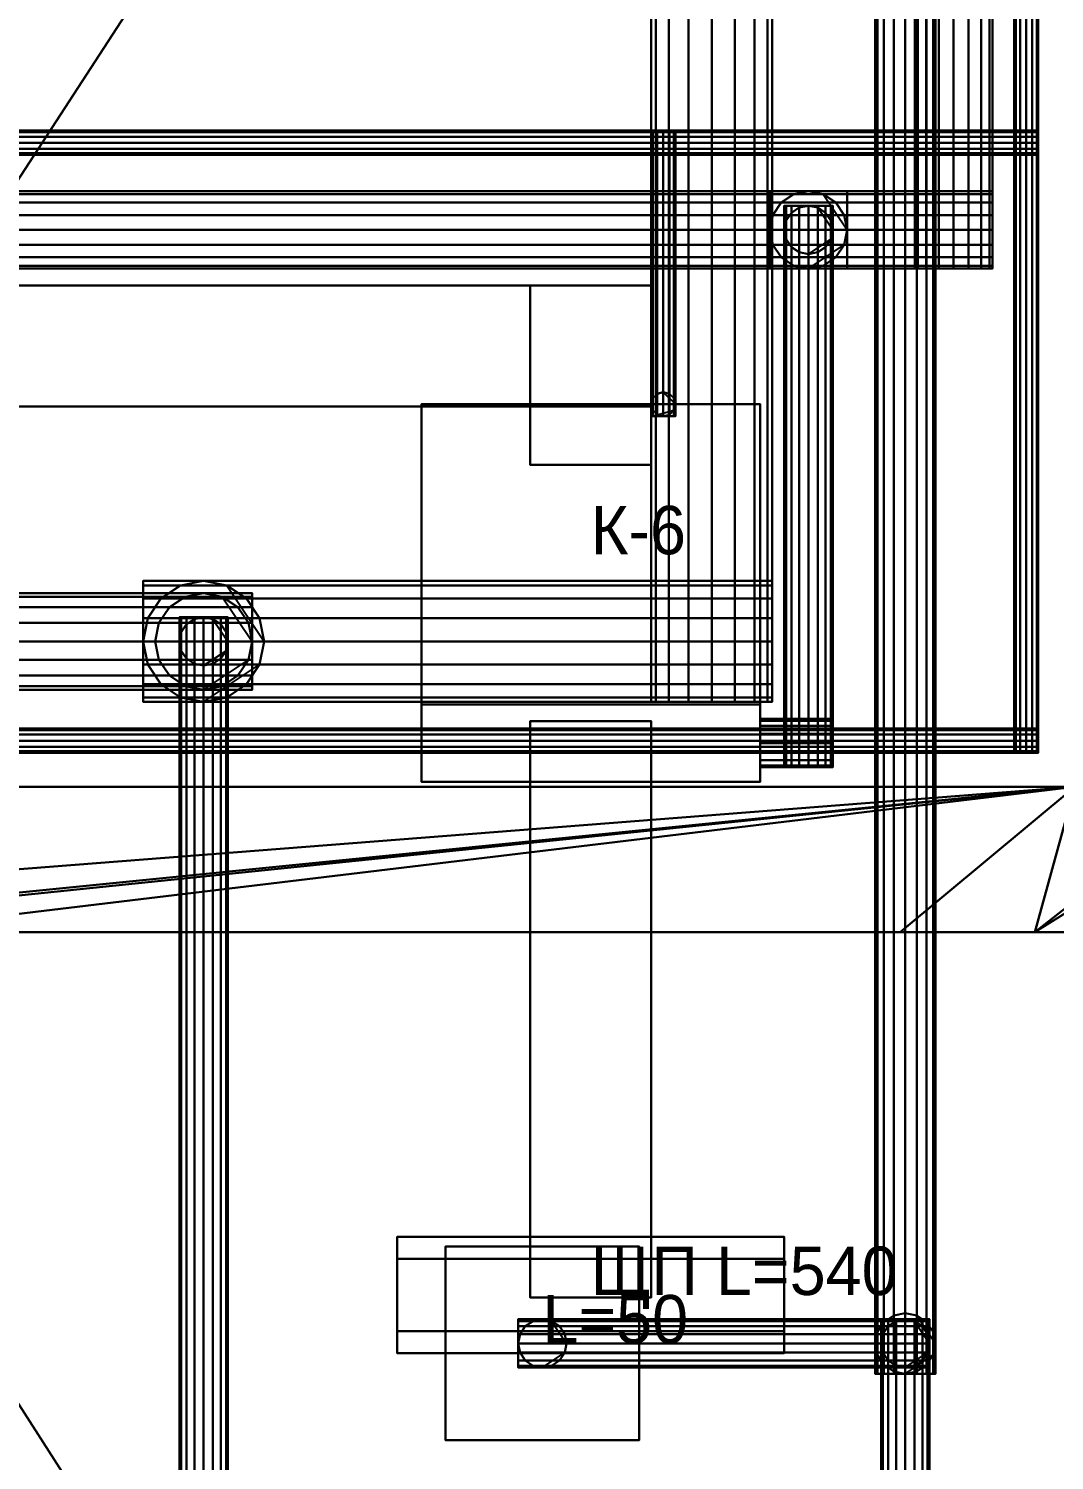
# Model space of a CAD drawing. Header units: millimetres. Extents: x -200 to 21055, y -200 to 16900.
# Drawn here: x 10238 to 12358, y 5058 to 8016 of the extents above; entities that cross this region are included whole.
import ezdxf

# ---------------------------------------------------------------- set-up
doc = ezdxf.new("R2010")
doc.units = ezdxf.units.MM
doc.layers.add('АР_3D_перекрытие', color=9, linetype='Continuous')
doc.layers.add('АР_3D_стены', color=8, linetype='Continuous')
for name, color, linetype, true_color in [('ОВ_3D_Кондиционирование', 6, 'Continuous', 0xc026d3), ('ОВ_3D_П1_вытяжка', 30, 'Continuous', 0xc2410c), ('ОВ_3D_П1_приток', 5, 'Continuous', 0x2563eb), ('ОВ_3D_Фреон', 221, 'Continuous', 0xdb2777)]:
    doc.layers.add(name, color=color, linetype=linetype, true_color=true_color)

msp = doc.modelspace()

# ---------------------------------------------------------------- texts
at = {"layer": 'ОВ_3D_Кондиционирование'}
for s, p in [('К-6', (11400, 6930, 7750)), ('ЩП L=540', (11400, 5400, 7065))]:
    msp.add_text(s, height=100, dxfattribs=at).set_placement(p)
at = {"layer": 'ОВ_3D_П1_вытяжка'}
msp.add_text('L=50', height=100, dxfattribs=at).set_placement((11300, 5300, 3215))

# ---------------------------------------------------------------- meshes
at = {"layer": 'АР_3D_перекрытие'}
mesh = msp.add_polyface(dxfattribs=at)
corners = [(9460, 7960, 3650), (9690, 11030, 3650), (12380, 11030, 3650), (12380, 11030, 4050), (9690, 11030, 4050), (9460, 7960, 4050), (9400.2, 6449.6, 3650), (9400.2, 7960, 3650), (9400.2, 7960, 4050), (9400.2, 6449.6, 4050), (150, 7960, 3650), (200.2, 7960, 3650), (200.2, 6449.6, 3650), (200.2, 6449.6, 4050), (200.2, 7960, 4050), (150, 7960, 4050), (1750.2, 13999.6, 3650), (1750.2, 13640, 3650), (150, 13640, 3650), (150, 13640, 4050), (1750.2, 13640, 4050), (1750.2, 13999.6, 4050), (-199.8, 16899.6, 3650), (1000.2, 16899.6, 3650), (1000.2, 13999.6, 3650), (1000.2, 13999.6, 4050), (1000.2, 16899.6, 4050), (-199.8, 16899.6, 4050), (12800.2, 899.6, 3650), (12800.2, -200.4, 3650), (-199.8, -200.4, 3650), (-199.8, -200.4, 4050), (12800.2, -200.4, 4050), (12800.2, 899.6, 4050), (13300.2, 1299.6, 3650), (13300.2, 899.6, 3650), (13300.2, 899.6, 4050), (13300.2, 1299.6, 4050), (19300.2, 899.6, 3650), (19300.2, 1299.6, 3650), (19800.2, 1299.6, 3650), (19800.2, 1299.6, 4050), (19300.2, 1299.6, 4050), (19300.2, 899.6, 4050), (19000.2, 15599.6, 3650), (19000.2, 15699.6, 3650), (20200.2, 15699.6, 3650), (20200.2, 15699.6, 4050), (19000.2, 15699.6, 4050), (19000.2, 15599.6, 4050), (9800.2, 15699.6, 3650), (12800.2, 15699.6, 3650), (12800.2, 15599.6, 3650), (12800.2, 15599.6, 4050), (12800.2, 15699.6, 4050), (9800.2, 15699.6, 4050), (8500.2, 16899.6, 3650), (9800.2, 16899.6, 3650), (9800.2, 16899.6, 4050), (8500.2, 16899.6, 4050), (7750.2, 13640, 3650), (7750.2, 13999.6, 3650), (8500.2, 13999.6, 3650), (8500.2, 13999.6, 4050), (7750.2, 13999.6, 4050), (7750.2, 13640, 4050), (9460, 13640, 3650), (9460, 13640, 4050), (20200.2, 899.6, 3650), (20200.2, 899.6, 4050), (9690, 15330, 3650), (9690, 15330, 4050), (12700.2, 1299.6, 3650), (12700.2, 1299.6, 4050), (19800.2, 8749.6, 3650), (19800.2, 8749.6, 4050), (12700.2, 8749.6, 3650), (12700.2, 8749.6, 4050), (12380, 15330, 3650), (12380, 15330, 4050)]
mesh.append_faces([[corners[k] for k in face] for face in [(0, 1, 2), (3, 4, 5), (6, 7, 0), (5, 8, 9), (10, 11, 12), (13, 14, 15), (16, 17, 18), (19, 20, 21), (22, 23, 24), (25, 26, 27), (28, 29, 30), (31, 32, 33), (34, 35, 28), (33, 36, 37), (38, 39, 40), (41, 42, 43), (44, 45, 46), (47, 48, 49), (50, 51, 52), (53, 54, 55), (56, 57, 50), (55, 58, 59), (60, 61, 62), (63, 64, 65), (1, 0, 66), (67, 5, 4), (6, 0, 2), (3, 5, 9), (24, 16, 18), (19, 21, 25), (34, 28, 30), (31, 33, 37), (68, 38, 40), (41, 43, 69), (62, 56, 50), (55, 59, 63), (66, 60, 62), (63, 65, 67), (70, 1, 66), (67, 4, 71), (22, 24, 18), (19, 25, 27), (72, 34, 30), (31, 37, 73), (68, 40, 74), (75, 41, 69), (70, 66, 62), (63, 67, 71), (22, 18, 10), (15, 19, 27), (46, 68, 74), (75, 69, 47), (70, 62, 50), (55, 63, 71), (22, 10, 12), (13, 15, 27), (46, 74, 76), (77, 75, 47), (70, 50, 52), (53, 55, 71), (30, 22, 12), (13, 27, 31), (44, 46, 76), (77, 47, 49), (70, 52, 44), (49, 53, 71), (30, 12, 6), (9, 13, 31), (78, 70, 44), (49, 71, 79), (72, 30, 6), (9, 31, 73), (78, 44, 76), (77, 49, 79), (72, 6, 2), (3, 9, 73), (78, 76, 72), (73, 77, 79), (72, 2, 78), (79, 3, 73), (23, 24, 25, 26), (24, 16, 21, 25), (16, 17, 20, 21), (17, 18, 19, 20), (18, 10, 15, 19), (10, 11, 14, 15), (11, 12, 13, 14), (12, 6, 9, 13), (6, 7, 8, 9), (7, 0, 5, 8), (0, 66, 67, 5), (66, 60, 65, 67), (60, 61, 64, 65), (61, 62, 63, 64), (62, 56, 59, 63), (56, 57, 58, 59), (57, 50, 55, 58), (50, 51, 54, 55), (51, 52, 53, 54), (52, 44, 49, 53), (44, 45, 48, 49), (45, 46, 47, 48), (46, 68, 69, 47), (68, 38, 43, 69), (38, 39, 42, 43), (39, 40, 41, 42), (40, 74, 75, 41), (74, 76, 77, 75), (76, 72, 73, 77), (72, 34, 37, 73), (34, 35, 36, 37), (35, 28, 33, 36), (28, 29, 32, 33), (29, 30, 31, 32), (30, 22, 27, 31), (22, 23, 26, 27), (2, 78, 79, 3), (78, 70, 71, 79), (70, 1, 4, 71), (1, 2, 3, 4)]])
at = {"layer": 'АР_3D_стены'}
mesh = msp.add_polyface(dxfattribs=at)
corners = [(11317.7, 4299.6), (9700.2, 4299.6), (9700.2, 4499.6), (9700.2, 4499.6, 3650), (9700.2, 4299.6, 3650), (11317.7, 4299.6, 3650), (12700.2, 3599.6), (12400.2, 3599.6), (12400.2, 4299.6), (12400.2, 4299.6, 3650), (12400.2, 3599.6, 3650), (12700.2, 3599.6, 3650), (12400.2, 9274.6), (12700.2, 9274.6), (12700.2, 9274.6, 3650), (12400.2, 9274.6, 3650), (8550.2, 6149.6), (8550.2, 6449.6), (12400.2, 6449.6), (12400.2, 6449.6, 3650), (8550.2, 6449.6, 3650), (8550.2, 6149.6, 3650), (9700.2, 5599.6), (9400.2, 5599.6), (9400.2, 6149.6), (9400.2, 6149.6, 3650), (9400.2, 5599.6, 3650), (9700.2, 5599.6, 3650), (9480.1, 6149.6), (9700.2, 6149.6), (9700.2, 6149.6, 3650), (9480.1, 6149.6, 3650), (12400.2, 4499.6), (12400.2, 4499.6, 3650), (12039.7, 6149.6), (12039.7, 6149.6, 3650), (12400.2, 6149.6), (12400.2, 6149.6, 3650)]
mesh.append_faces([[corners[k] for k in face] for face in [(0, 1, 2), (3, 4, 5), (6, 7, 8), (9, 10, 11), (12, 13, 6), (11, 14, 15), (16, 17, 18), (19, 20, 21), (22, 23, 24), (25, 26, 27), (28, 29, 22), (27, 30, 31), (0, 2, 32), (33, 3, 5), (18, 12, 6), (11, 15, 19), (24, 16, 18), (19, 21, 25), (28, 22, 24), (25, 27, 31), (8, 0, 32), (33, 5, 9), (28, 24, 18), (19, 25, 31), (6, 8, 32), (33, 9, 11), (34, 28, 18), (19, 31, 35), (6, 32, 36), (37, 33, 11), (36, 34, 18), (19, 35, 37), (18, 6, 36), (37, 11, 19), (1, 2, 3, 4), (2, 32, 33, 3), (32, 36, 37, 33), (36, 34, 35, 37), (34, 28, 31, 35), (28, 29, 30, 31), (29, 22, 27, 30), (22, 23, 26, 27), (23, 24, 25, 26), (24, 16, 21, 25), (16, 17, 20, 21), (17, 18, 19, 20), (18, 12, 15, 19), (12, 13, 14, 15), (13, 6, 11, 14), (6, 7, 10, 11), (7, 8, 9, 10), (8, 0, 5, 9), (0, 1, 4, 5)]])
mesh = msp.add_polyface(dxfattribs=at)
corners = [(12400.2, 1299.6, 3650), (12400.2, 5569.6, 3650), (12402.2, 5569.6, 3650), (12402.2, 5569.6, 7550), (12400.2, 5569.6, 7550), (12400.2, 1299.6, 7550), (12317.7, 899.6, 3650), (11900.2, 899.6, 3650), (11900.2, 1299.6, 3650), (11900.2, 1299.6, 7550), (11900.2, 899.6, 7550), (12317.7, 899.6, 7550), (12400.2, 7149.6, 3650), (12700.2, 7149.6, 3650), (12700.2, 6449.6, 3650), (12700.2, 6449.6, 7550), (12700.2, 7149.6, 7550), (12400.2, 7149.6, 7550), (9902.2, 6149.6, 3650), (9902.2, 6449.6, 3650), (12400.2, 6449.6, 3650), (12400.2, 6449.6, 7550), (9902.2, 6449.6, 7550), (9902.2, 6149.6, 7550), (12800.2, 899.6, 3650), (12800.2, 899.6, 7550), (12400.2, 6531.9, 3650), (12400.2, 6531.9, 7550), (12317.7, 6149.6, 3650), (12317.7, 6149.6, 7550), (12800.2, 6449.6, 3650), (12800.2, 6449.6, 7550), (12400.2, 6149.6, 3650), (12400.2, 6149.6, 7550), (12402.2, 6149.1, 3650), (12402.2, 6149.1, 7550), (12800.2, 1299.6, 3650), (12800.2, 1299.6, 7550)]
mesh.append_faces([[corners[k] for k in face] for face in [(0, 1, 2), (3, 4, 5), (6, 7, 8), (9, 10, 11), (12, 13, 14), (15, 16, 17), (18, 19, 20), (21, 22, 23), (24, 6, 8), (9, 11, 25), (26, 12, 14), (15, 17, 27), (28, 18, 20), (21, 23, 29), (20, 26, 14), (15, 27, 21), (28, 20, 14), (15, 21, 29), (28, 14, 30), (31, 15, 29), (32, 28, 30), (31, 29, 33), (24, 8, 0), (5, 9, 25), (34, 32, 30), (31, 33, 35), (24, 0, 2), (3, 5, 25), (34, 30, 24), (25, 31, 35), (24, 2, 34), (35, 3, 25), (1, 2, 3, 4), (2, 34, 35, 3), (34, 32, 33, 35), (32, 32, 33, 33), (32, 28, 29, 33), (28, 18, 23, 29), (18, 19, 22, 23), (19, 20, 21, 22), (20, 26, 27, 21), (26, 12, 17, 27), (12, 13, 16, 17), (13, 14, 15, 16), (14, 30, 31, 15), (30, 36, 37, 31), (36, 36, 37, 37), (36, 24, 25, 37), (24, 6, 11, 25), (6, 7, 10, 11), (7, 8, 9, 10), (8, 36, 37, 9), (36, 0, 5, 37), (0, 1, 4, 5)]])
at = {"layer": 'ОВ_3D_Кондиционирование'}
mesh = msp.add_polyface(dxfattribs=at)
corners = [(9325, 7235, 7255), (9325, 7485, 7255), (11525, 7485, 7255), (11525, 7235, 7255), (9325, 7485, 7405), (11525, 7485, 7405), (9325, 7235, 7405), (11525, 7235, 7405)]
mesh.append_faces([[corners[k] for k in face] for face in [(0, 1, 2, 3), (1, 4, 5, 2), (4, 6, 7, 5), (6, 0, 3, 7), (6, 4, 1, 0), (3, 2, 5, 7)]])
mesh = msp.add_polyface(dxfattribs=at)
corners = [(11275, 7485, 7255), (11525, 7485, 7255), (11525, 7115, 7255), (11275, 7115, 7255), (11525, 7485, 7405), (11525, 7115, 7405), (11275, 7485, 7405), (11275, 7115, 7405)]
mesh.append_faces([[corners[k] for k in face] for face in [(0, 1, 2, 3), (1, 4, 5, 2), (4, 6, 7, 5), (6, 0, 3, 7), (6, 4, 1, 0), (3, 2, 5, 7)]])
mesh = msp.add_polyface(dxfattribs=at)
corners = [(11050, 6620, 7230), (11050, 7240, 7230), (11750, 7240, 7230), (11750, 6620, 7230), (11050, 6620, 7430), (11750, 6620, 7430), (11750, 7240, 7430), (11050, 7240, 7430)]
mesh.append_faces([[corners[k] for k in face] for face in [(0, 1, 2, 3), (4, 5, 6, 7), (0, 3, 5, 4), (3, 2, 6, 5), (2, 1, 7, 6), (1, 0, 4, 7)]])
mesh = msp.add_polyface(dxfattribs=at)
corners = [(11050, 6460, 7230), (11050, 6620, 7230), (11750, 6620, 7230), (11750, 6460, 7230), (11050, 6460, 7430), (11750, 6460, 7430), (11750, 6620, 7430), (11050, 6620, 7430)]
mesh.append_faces([[corners[k] for k in face] for face in [(0, 1, 2, 3), (4, 5, 6, 7), (0, 3, 5, 4), (3, 2, 6, 5), (2, 1, 7, 6), (1, 0, 4, 7)]])
mesh = msp.add_polyface(dxfattribs=at)
corners = [(11275, 6585, 7255), (11525, 6585, 7255), (11525, 5395, 7255), (11275, 5395, 7255), (11525, 6585, 7405), (11525, 5395, 7405), (11275, 6585, 7405), (11275, 5395, 7405)]
mesh.append_faces([[corners[k] for k in face] for face in [(0, 1, 2, 3), (1, 4, 5, 2), (4, 6, 7, 5), (6, 0, 3, 7), (6, 4, 1, 0), (3, 2, 5, 7)]])
mesh = msp.add_polyface(dxfattribs=at)
corners = [(11000, 5280, 7205), (11000, 5520, 7205), (11800, 5520, 7205), (11800, 5280, 7205), (11000, 5280, 7455), (11800, 5280, 7455), (11800, 5520, 7455), (11000, 5520, 7455)]
mesh.append_faces([[corners[k] for k in face] for face in [(0, 1, 2, 3), (4, 5, 6, 7), (0, 3, 5, 4), (3, 2, 6, 5), (2, 1, 7, 6), (1, 0, 4, 7)]])
mesh = msp.add_polyface(dxfattribs=at)
corners = [(11000, 5325, 7185), (11000, 5475, 7185), (11800, 5475, 7185), (11800, 5325, 7185), (11000, 5325, 7205), (11800, 5325, 7205), (11800, 5475, 7205), (11000, 5475, 7205)]
mesh.append_faces([[corners[k] for k in face] for face in [(0, 1, 2, 3), (4, 5, 6, 7), (0, 3, 5, 4), (3, 2, 6, 5), (2, 1, 7, 6), (1, 0, 4, 7)]])
at = {"layer": 'ОВ_3D_П1_вытяжка'}
mesh = msp.add_polyface(dxfattribs=at)
corners = [(11987.5, 5237.5, 3442.5), (11992.3, 5237.5, 3466.4), (11992.3, 8762.5, 3466.4), (11987.5, 8762.5, 3442.5), (12005.8, 5237.5, 3486.7), (12005.8, 8762.5, 3486.7), (12026.1, 5237.5, 3500.2), (12026.1, 8762.5, 3500.2), (12050, 5237.5, 3505), (12050, 8762.5, 3505), (12073.9, 5237.5, 3500.2), (12073.9, 8762.5, 3500.2), (12094.2, 5237.5, 3486.7), (12094.2, 8762.5, 3486.7), (12107.7, 5237.5, 3466.4), (12107.7, 8762.5, 3466.4), (12112.5, 5237.5, 3442.5), (12112.5, 8762.5, 3442.5), (12107.7, 5237.5, 3418.6), (12107.7, 8762.5, 3418.6), (12094.2, 5237.5, 3398.3), (12094.2, 8762.5, 3398.3), (12073.9, 5237.5, 3384.8), (12073.9, 8762.5, 3384.8), (12050, 5237.5, 3380), (12050, 8762.5, 3380), (12026.1, 5237.5, 3384.8), (12026.1, 8762.5, 3384.8), (12005.8, 5237.5, 3398.3), (12005.8, 8762.5, 3398.3), (11992.3, 5237.5, 3418.6), (11992.3, 8762.5, 3418.6)]
mesh.append_faces([[corners[k] for k in face] for face in [(0, 1, 2, 3), (1, 4, 5, 2), (4, 6, 7, 5), (6, 8, 9, 7), (8, 10, 11, 9), (10, 12, 13, 11), (12, 14, 15, 13), (14, 16, 17, 15), (16, 18, 19, 17), (18, 20, 21, 19), (20, 22, 23, 21), (22, 24, 25, 23), (24, 26, 27, 25), (26, 28, 29, 27), (28, 30, 31, 29), (30, 0, 3, 31), (30, 28, 26, 24), (3, 2, 5, 7)]])
mesh = msp.add_polyface(dxfattribs=at)
corners = [(11100, 5100, 3335), (11100, 5500, 3335), (11500, 5500, 3335), (11500, 5100, 3335), (11100, 5100, 3355), (11500, 5100, 3355), (11500, 5500, 3355), (11100, 5500, 3355)]
mesh.append_faces([[corners[k] for k in face] for face in [(0, 1, 2, 3), (4, 5, 6, 7), (0, 3, 5, 4), (3, 2, 6, 5), (2, 1, 7, 6), (1, 0, 4, 7)]])
mesh = msp.add_polyface(dxfattribs=at)
corners = [(12112.5, 5300, 3442.5), (12107.7, 5323.9, 3442.5), (12107.7, 5323.9, 3430), (12112.5, 5300, 3430), (12094.2, 5344.2, 3442.5), (12094.2, 5344.2, 3430), (12073.9, 5357.7, 3442.5), (12073.9, 5357.7, 3430), (12050, 5362.5, 3442.5), (12050, 5362.5, 3430), (12026.1, 5357.7, 3442.5), (12026.1, 5357.7, 3430), (12005.8, 5344.2, 3442.5), (12005.8, 5344.2, 3430), (11992.3, 5323.9, 3442.5), (11992.3, 5323.9, 3430), (11987.5, 5300, 3442.5), (11987.5, 5300, 3430), (11992.3, 5276.1, 3442.5), (11992.3, 5276.1, 3430), (12005.8, 5255.8, 3442.5), (12005.8, 5255.8, 3430), (12026.1, 5242.3, 3442.5), (12026.1, 5242.3, 3430), (12050, 5237.5, 3442.5), (12050, 5237.5, 3430), (12073.9, 5242.3, 3442.5), (12073.9, 5242.3, 3430), (12094.2, 5255.8, 3442.5), (12094.2, 5255.8, 3430), (12107.7, 5276.1, 3442.5), (12107.7, 5276.1, 3430)]
mesh.append_faces([[corners[k] for k in face] for face in [(0, 1, 2, 3), (1, 4, 5, 2), (4, 6, 7, 5), (6, 8, 9, 7), (8, 10, 11, 9), (10, 12, 13, 11), (12, 14, 15, 13), (14, 16, 17, 15), (16, 18, 19, 17), (18, 20, 21, 19), (20, 22, 23, 21), (22, 24, 25, 23), (24, 26, 27, 25), (26, 28, 29, 27), (28, 30, 31, 29), (30, 0, 3, 31), (30, 28, 26, 24), (3, 2, 5, 7)]])
mesh = msp.add_polyface(dxfattribs=at)
corners = [(11250, 5350, 3430), (11250, 5346.2, 3449.1), (12100, 5346.2, 3449.1), (12100, 5350, 3430), (11250, 5335.4, 3465.4), (12100, 5335.4, 3465.4), (11250, 5319.1, 3476.2), (12100, 5319.1, 3476.2), (11250, 5300, 3480), (12100, 5300, 3480), (11250, 5280.9, 3476.2), (12100, 5280.9, 3476.2), (11250, 5264.6, 3465.4), (12100, 5264.6, 3465.4), (11250, 5253.8, 3449.1), (12100, 5253.8, 3449.1), (11250, 5250, 3430), (12100, 5250, 3430), (11250, 5253.8, 3410.9), (12100, 5253.8, 3410.9), (11250, 5264.6, 3394.6), (12100, 5264.6, 3394.6), (11250, 5280.9, 3383.8), (12100, 5280.9, 3383.8), (11250, 5300, 3380), (12100, 5300, 3380), (11250, 5319.1, 3383.8), (12100, 5319.1, 3383.8), (11250, 5335.4, 3394.6), (12100, 5335.4, 3394.6), (11250, 5346.2, 3410.9), (12100, 5346.2, 3410.9)]
mesh.append_faces([[corners[k] for k in face] for face in [(0, 1, 2, 3), (1, 4, 5, 2), (4, 6, 7, 5), (6, 8, 9, 7), (8, 10, 11, 9), (10, 12, 13, 11), (12, 14, 15, 13), (14, 16, 17, 15), (16, 18, 19, 17), (18, 20, 21, 19), (20, 22, 23, 21), (22, 24, 25, 23), (24, 26, 27, 25), (26, 28, 29, 27), (28, 30, 31, 29), (30, 0, 3, 31), (30, 28, 26, 24), (3, 2, 5, 7)]])
mesh = msp.add_polyface(dxfattribs=at)
corners = [(11350, 5300, 3430), (11346.2, 5319.1, 3430), (11346.2, 5319.1, 3355), (11350, 5300, 3355), (11335.4, 5335.4, 3430), (11335.4, 5335.4, 3355), (11319.1, 5346.2, 3430), (11319.1, 5346.2, 3355), (11300, 5350, 3430), (11300, 5350, 3355), (11280.9, 5346.2, 3430), (11280.9, 5346.2, 3355), (11264.6, 5335.4, 3430), (11264.6, 5335.4, 3355), (11253.8, 5319.1, 3430), (11253.8, 5319.1, 3355), (11250, 5300, 3430), (11250, 5300, 3355), (11253.8, 5280.9, 3430), (11253.8, 5280.9, 3355), (11264.6, 5264.6, 3430), (11264.6, 5264.6, 3355), (11280.9, 5253.8, 3430), (11280.9, 5253.8, 3355), (11300, 5250, 3430), (11300, 5250, 3355), (11319.1, 5253.8, 3430), (11319.1, 5253.8, 3355), (11335.4, 5264.6, 3430), (11335.4, 5264.6, 3355), (11346.2, 5280.9, 3430), (11346.2, 5280.9, 3355)]
mesh.append_faces([[corners[k] for k in face] for face in [(0, 1, 2, 3), (1, 4, 5, 2), (4, 6, 7, 5), (6, 8, 9, 7), (8, 10, 11, 9), (10, 12, 13, 11), (12, 14, 15, 13), (14, 16, 17, 15), (16, 18, 19, 17), (18, 20, 21, 19), (20, 22, 23, 21), (22, 24, 25, 23), (24, 26, 27, 25), (26, 28, 29, 27), (28, 30, 31, 29), (30, 0, 3, 31), (30, 28, 26, 24), (3, 2, 5, 7)]])
mesh = msp.add_polyface(dxfattribs=at)
corners = [(12000, 1950, 3430), (12003.8, 1950, 3449.1), (12003.8, 5350, 3449.1), (12000, 5350, 3430), (12014.6, 1950, 3465.4), (12014.6, 5350, 3465.4), (12030.9, 1950, 3476.2), (12030.9, 5350, 3476.2), (12050, 1950, 3480), (12050, 5350, 3480), (12069.1, 1950, 3476.2), (12069.1, 5350, 3476.2), (12085.4, 1950, 3465.4), (12085.4, 5350, 3465.4), (12096.2, 1950, 3449.1), (12096.2, 5350, 3449.1), (12100, 1950, 3430), (12100, 5350, 3430), (12096.2, 1950, 3410.9), (12096.2, 5350, 3410.9), (12085.4, 1950, 3394.6), (12085.4, 5350, 3394.6), (12069.1, 1950, 3383.8), (12069.1, 5350, 3383.8), (12050, 1950, 3380), (12050, 5350, 3380), (12030.9, 1950, 3383.8), (12030.9, 5350, 3383.8), (12014.6, 1950, 3394.6), (12014.6, 5350, 3394.6), (12003.8, 1950, 3410.9), (12003.8, 5350, 3410.9)]
mesh.append_faces([[corners[k] for k in face] for face in [(0, 1, 2, 3), (1, 4, 5, 2), (4, 6, 7, 5), (6, 8, 9, 7), (8, 10, 11, 9), (10, 12, 13, 11), (12, 14, 15, 13), (14, 16, 17, 15), (16, 18, 19, 17), (18, 20, 21, 19), (20, 22, 23, 21), (22, 24, 25, 23), (24, 26, 27, 25), (26, 28, 29, 27), (28, 30, 31, 29), (30, 0, 3, 31), (30, 28, 26, 24), (3, 2, 5, 7)]])
mesh = msp.add_polyface(dxfattribs=at)
corners = [(12100, 5300, 3430), (12096.2, 5319.1, 3430), (12096.2, 5319.1, 3442.5), (12100, 5300, 3442.5), (12085.4, 5335.4, 3430), (12085.4, 5335.4, 3442.5), (12069.1, 5346.2, 3430), (12069.1, 5346.2, 3442.5), (12050, 5350, 3430), (12050, 5350, 3442.5), (12030.9, 5346.2, 3430), (12030.9, 5346.2, 3442.5), (12014.6, 5335.4, 3430), (12014.6, 5335.4, 3442.5), (12003.8, 5319.1, 3430), (12003.8, 5319.1, 3442.5), (12000, 5300, 3430), (12000, 5300, 3442.5), (12003.8, 5280.9, 3430), (12003.8, 5280.9, 3442.5), (12014.6, 5264.6, 3430), (12014.6, 5264.6, 3442.5), (12030.9, 5253.8, 3430), (12030.9, 5253.8, 3442.5), (12050, 5250, 3430), (12050, 5250, 3442.5), (12069.1, 5253.8, 3430), (12069.1, 5253.8, 3442.5), (12085.4, 5264.6, 3430), (12085.4, 5264.6, 3442.5), (12096.2, 5280.9, 3430), (12096.2, 5280.9, 3442.5)]
mesh.append_faces([[corners[k] for k in face] for face in [(0, 1, 2, 3), (1, 4, 5, 2), (4, 6, 7, 5), (6, 8, 9, 7), (8, 10, 11, 9), (10, 12, 13, 11), (12, 14, 15, 13), (14, 16, 17, 15), (16, 18, 19, 17), (18, 20, 21, 19), (20, 22, 23, 21), (22, 24, 25, 23), (24, 26, 27, 25), (26, 28, 29, 27), (28, 30, 31, 29), (30, 0, 3, 31), (30, 28, 26, 24), (3, 2, 5, 7)]])
mesh = msp.add_polyface(dxfattribs=at)
corners = [(12100, 5300, 3430), (12096.2, 5319.1, 3430), (12096.2, 5319.1, 3442.5), (12100, 5300, 3442.5), (12085.4, 5335.4, 3430), (12085.4, 5335.4, 3442.5), (12069.1, 5346.2, 3430), (12069.1, 5346.2, 3442.5), (12050, 5350, 3430), (12050, 5350, 3442.5), (12030.9, 5346.2, 3430), (12030.9, 5346.2, 3442.5), (12014.6, 5335.4, 3430), (12014.6, 5335.4, 3442.5), (12003.8, 5319.1, 3430), (12003.8, 5319.1, 3442.5), (12000, 5300, 3430), (12000, 5300, 3442.5), (12003.8, 5280.9, 3430), (12003.8, 5280.9, 3442.5), (12014.6, 5264.6, 3430), (12014.6, 5264.6, 3442.5), (12030.9, 5253.8, 3430), (12030.9, 5253.8, 3442.5), (12050, 5250, 3430), (12050, 5250, 3442.5), (12069.1, 5253.8, 3430), (12069.1, 5253.8, 3442.5), (12085.4, 5264.6, 3430), (12085.4, 5264.6, 3442.5), (12096.2, 5280.9, 3430), (12096.2, 5280.9, 3442.5)]
mesh.append_faces([[corners[k] for k in face] for face in [(0, 1, 2, 3), (1, 4, 5, 2), (4, 6, 7, 5), (6, 8, 9, 7), (8, 10, 11, 9), (10, 12, 13, 11), (12, 14, 15, 13), (14, 16, 17, 15), (16, 18, 19, 17), (18, 20, 21, 19), (20, 22, 23, 21), (22, 24, 25, 23), (24, 26, 27, 25), (26, 28, 29, 27), (28, 30, 31, 29), (30, 0, 3, 31), (30, 28, 26, 24), (3, 2, 5, 7)]])
at = {"layer": 'ОВ_3D_П1_приток'}
mesh = msp.add_polyface(dxfattribs=at)
corners = [(12230, 9330, 7310), (12223.9, 9330, 7340.6), (12223.9, 7520, 7340.6), (12230, 7520, 7310), (12206.6, 9330, 7366.6), (12206.6, 7520, 7366.6), (12180.6, 9330, 7383.9), (12180.6, 7520, 7383.9), (12150, 9330, 7390), (12150, 7520, 7390), (12119.4, 9330, 7383.9), (12119.4, 7520, 7383.9), (12093.4, 9330, 7366.6), (12093.4, 7520, 7366.6), (12076.1, 9330, 7340.6), (12076.1, 7520, 7340.6), (12070, 9330, 7310), (12070, 7520, 7310), (12076.1, 9330, 7279.4), (12076.1, 7520, 7279.4), (12093.4, 9330, 7253.4), (12093.4, 7520, 7253.4), (12119.4, 9330, 7236.1), (12119.4, 7520, 7236.1), (12150, 9330, 7230), (12150, 7520, 7230), (12180.6, 9330, 7236.1), (12180.6, 7520, 7236.1), (12206.6, 9330, 7253.4), (12206.6, 7520, 7253.4), (12223.9, 9330, 7279.4), (12223.9, 7520, 7279.4)]
mesh.append_faces([[corners[k] for k in face] for face in [(0, 1, 2, 3), (1, 4, 5, 2), (4, 6, 7, 5), (6, 8, 9, 7), (8, 10, 11, 9), (10, 12, 13, 11), (12, 14, 15, 13), (14, 16, 17, 15), (16, 18, 19, 17), (18, 20, 21, 19), (20, 22, 23, 21), (22, 24, 25, 23), (24, 26, 27, 25), (26, 28, 29, 27), (28, 30, 31, 29), (30, 0, 3, 31), (30, 28, 26, 24), (3, 2, 5, 7)]])
mesh = msp.add_polyface(dxfattribs=at)
corners = [(11775, 8485, 3405), (11765.5, 8485, 3452.8), (11765.5, 6625, 3452.8), (11775, 6625, 3405), (11738.4, 8485, 3493.4), (11738.4, 6625, 3493.4), (11697.8, 8485, 3520.5), (11697.8, 6625, 3520.5), (11650, 8485, 3530), (11650, 6625, 3530), (11602.2, 8485, 3520.5), (11602.2, 6625, 3520.5), (11561.6, 8485, 3493.4), (11561.6, 6625, 3493.4), (11534.5, 8485, 3452.8), (11534.5, 6625, 3452.8), (11525, 8485, 3405), (11525, 6625, 3405), (11534.5, 8485, 3357.2), (11534.5, 6625, 3357.2), (11561.6, 8485, 3316.6), (11561.6, 6625, 3316.6), (11602.2, 8485, 3289.5), (11602.2, 6625, 3289.5), (11650, 8485, 3280), (11650, 6625, 3280), (11697.8, 8485, 3289.5), (11697.8, 6625, 3289.5), (11738.4, 8485, 3316.6), (11738.4, 6625, 3316.6), (11765.5, 8485, 3357.2), (11765.5, 6625, 3357.2)]
mesh.append_faces([[corners[k] for k in face] for face in [(0, 1, 2, 3), (1, 4, 5, 2), (4, 6, 7, 5), (6, 8, 9, 7), (8, 10, 11, 9), (10, 12, 13, 11), (12, 14, 15, 13), (14, 16, 17, 15), (16, 18, 19, 17), (18, 20, 21, 19), (20, 22, 23, 21), (22, 24, 25, 23), (24, 26, 27, 25), (26, 28, 29, 27), (28, 30, 31, 29), (30, 0, 3, 31), (30, 28, 26, 24), (3, 2, 5, 7)]])
mesh = msp.add_polyface(dxfattribs=at)
corners = [(11930, 7520, 7310), (11930, 7526.1, 7340.6), (8070, 7526.1, 7340.6), (8070, 7520, 7310), (11930, 7543.4, 7366.6), (8070, 7543.4, 7366.6), (11930, 7569.4, 7383.9), (8070, 7569.4, 7383.9), (11930, 7600, 7390), (8070, 7600, 7390), (11930, 7630.6, 7383.9), (8070, 7630.6, 7383.9), (11930, 7656.6, 7366.6), (8070, 7656.6, 7366.6), (11930, 7673.9, 7340.6), (8070, 7673.9, 7340.6), (11930, 7680, 7310), (8070, 7680, 7310), (11930, 7673.9, 7279.4), (8070, 7673.9, 7279.4), (11930, 7656.6, 7253.4), (8070, 7656.6, 7253.4), (11930, 7630.6, 7236.1), (8070, 7630.6, 7236.1), (11930, 7600, 7230), (8070, 7600, 7230), (11930, 7569.4, 7236.1), (8070, 7569.4, 7236.1), (11930, 7543.4, 7253.4), (8070, 7543.4, 7253.4), (11930, 7526.1, 7279.4), (8070, 7526.1, 7279.4)]
mesh.append_faces([[corners[k] for k in face] for face in [(0, 1, 2, 3), (1, 4, 5, 2), (4, 6, 7, 5), (6, 8, 9, 7), (8, 10, 11, 9), (10, 12, 13, 11), (12, 14, 15, 13), (14, 16, 17, 15), (16, 18, 19, 17), (18, 20, 21, 19), (20, 22, 23, 21), (22, 24, 25, 23), (24, 26, 27, 25), (26, 28, 29, 27), (28, 30, 31, 29), (30, 0, 3, 31), (30, 28, 26, 24), (3, 2, 5, 7)]])
mesh = msp.add_polyface(dxfattribs=at)
corners = [(12230, 7520, 7310), (12230, 7526.1, 7340.6), (11770, 7526.1, 7340.6), (11770, 7520, 7310), (12230, 7543.4, 7366.6), (11770, 7543.4, 7366.6), (12230, 7569.4, 7383.9), (11770, 7569.4, 7383.9), (12230, 7600, 7390), (11770, 7600, 7390), (12230, 7630.6, 7383.9), (11770, 7630.6, 7383.9), (12230, 7656.6, 7366.6), (11770, 7656.6, 7366.6), (12230, 7673.9, 7340.6), (11770, 7673.9, 7340.6), (12230, 7680, 7310), (11770, 7680, 7310), (12230, 7673.9, 7279.4), (11770, 7673.9, 7279.4), (12230, 7656.6, 7253.4), (11770, 7656.6, 7253.4), (12230, 7630.6, 7236.1), (11770, 7630.6, 7236.1), (12230, 7600, 7230), (11770, 7600, 7230), (12230, 7569.4, 7236.1), (11770, 7569.4, 7236.1), (12230, 7543.4, 7253.4), (11770, 7543.4, 7253.4), (12230, 7526.1, 7279.4), (11770, 7526.1, 7279.4)]
mesh.append_faces([[corners[k] for k in face] for face in [(0, 1, 2, 3), (1, 4, 5, 2), (4, 6, 7, 5), (6, 8, 9, 7), (8, 10, 11, 9), (10, 12, 13, 11), (12, 14, 15, 13), (14, 16, 17, 15), (16, 18, 19, 17), (18, 20, 21, 19), (20, 22, 23, 21), (22, 24, 25, 23), (24, 26, 27, 25), (26, 28, 29, 27), (28, 30, 31, 29), (30, 0, 3, 31), (30, 28, 26, 24), (3, 2, 5, 7)]])
mesh = msp.add_polyface(dxfattribs=at)
corners = [(11930, 7600, 7310), (11923.9, 7630.6, 7310), (11923.9, 7630.6, 7300), (11930, 7600, 7300), (11906.6, 7656.6, 7310), (11906.6, 7656.6, 7300), (11880.6, 7673.9, 7310), (11880.6, 7673.9, 7300), (11850, 7680, 7310), (11850, 7680, 7300), (11819.4, 7673.9, 7310), (11819.4, 7673.9, 7300), (11793.4, 7656.6, 7310), (11793.4, 7656.6, 7300), (11776.1, 7630.6, 7310), (11776.1, 7630.6, 7300), (11770, 7600, 7310), (11770, 7600, 7300), (11776.1, 7569.4, 7310), (11776.1, 7569.4, 7300), (11793.4, 7543.4, 7310), (11793.4, 7543.4, 7300), (11819.4, 7526.1, 7310), (11819.4, 7526.1, 7300), (11850, 7520, 7310), (11850, 7520, 7300), (11880.6, 7526.1, 7310), (11880.6, 7526.1, 7300), (11906.6, 7543.4, 7310), (11906.6, 7543.4, 7300), (11923.9, 7569.4, 7310), (11923.9, 7569.4, 7300)]
mesh.append_faces([[corners[k] for k in face] for face in [(0, 1, 2, 3), (1, 4, 5, 2), (4, 6, 7, 5), (6, 8, 9, 7), (8, 10, 11, 9), (10, 12, 13, 11), (12, 14, 15, 13), (14, 16, 17, 15), (16, 18, 19, 17), (18, 20, 21, 19), (20, 22, 23, 21), (22, 24, 25, 23), (24, 26, 27, 25), (26, 28, 29, 27), (28, 30, 31, 29), (30, 0, 3, 31), (30, 28, 26, 24), (3, 2, 5, 7)]])
mesh = msp.add_polyface(dxfattribs=at)
corners = [(11930, 7600, 7310), (11923.9, 7630.6, 7310), (11923.9, 7630.6, 7300), (11930, 7600, 7300), (11906.6, 7656.6, 7310), (11906.6, 7656.6, 7300), (11880.6, 7673.9, 7310), (11880.6, 7673.9, 7300), (11850, 7680, 7310), (11850, 7680, 7300), (11819.4, 7673.9, 7310), (11819.4, 7673.9, 7300), (11793.4, 7656.6, 7310), (11793.4, 7656.6, 7300), (11776.1, 7630.6, 7310), (11776.1, 7630.6, 7300), (11770, 7600, 7310), (11770, 7600, 7300), (11776.1, 7569.4, 7310), (11776.1, 7569.4, 7300), (11793.4, 7543.4, 7310), (11793.4, 7543.4, 7300), (11819.4, 7526.1, 7310), (11819.4, 7526.1, 7300), (11850, 7520, 7310), (11850, 7520, 7300), (11880.6, 7526.1, 7310), (11880.6, 7526.1, 7300), (11906.6, 7543.4, 7310), (11906.6, 7543.4, 7300), (11923.9, 7569.4, 7310), (11923.9, 7569.4, 7300)]
mesh.append_faces([[corners[k] for k in face] for face in [(0, 1, 2, 3), (1, 4, 5, 2), (4, 6, 7, 5), (6, 8, 9, 7), (8, 10, 11, 9), (10, 12, 13, 11), (12, 14, 15, 13), (14, 16, 17, 15), (16, 18, 19, 17), (18, 20, 21, 19), (20, 22, 23, 21), (22, 24, 25, 23), (24, 26, 27, 25), (26, 28, 29, 27), (28, 30, 31, 29), (30, 0, 3, 31), (30, 28, 26, 24), (3, 2, 5, 7)]])
mesh = msp.add_polyface(dxfattribs=at)
corners = [(11900, 7650, 7300), (11896.2, 7650, 7319.1), (11896.2, 6490, 7319.1), (11900, 6490, 7300), (11885.4, 7650, 7335.4), (11885.4, 6490, 7335.4), (11869.1, 7650, 7346.2), (11869.1, 6490, 7346.2), (11850, 7650, 7350), (11850, 6490, 7350), (11830.9, 7650, 7346.2), (11830.9, 6490, 7346.2), (11814.6, 7650, 7335.4), (11814.6, 6490, 7335.4), (11803.8, 7650, 7319.1), (11803.8, 6490, 7319.1), (11800, 7650, 7300), (11800, 6490, 7300), (11803.8, 7650, 7280.9), (11803.8, 6490, 7280.9), (11814.6, 7650, 7264.6), (11814.6, 6490, 7264.6), (11830.9, 7650, 7253.8), (11830.9, 6490, 7253.8), (11850, 7650, 7250), (11850, 6490, 7250), (11869.1, 7650, 7253.8), (11869.1, 6490, 7253.8), (11885.4, 7650, 7264.6), (11885.4, 6490, 7264.6), (11896.2, 7650, 7280.9), (11896.2, 6490, 7280.9)]
mesh.append_faces([[corners[k] for k in face] for face in [(0, 1, 2, 3), (1, 4, 5, 2), (4, 6, 7, 5), (6, 8, 9, 7), (8, 10, 11, 9), (10, 12, 13, 11), (12, 14, 15, 13), (14, 16, 17, 15), (16, 18, 19, 17), (18, 20, 21, 19), (20, 22, 23, 21), (22, 24, 25, 23), (24, 26, 27, 25), (26, 28, 29, 27), (28, 30, 31, 29), (30, 0, 3, 31), (30, 28, 26, 24), (3, 2, 5, 7)]])
mesh = msp.add_polyface(dxfattribs=at)
corners = [(11900, 7600, 7300), (11896.2, 7619.1, 7300), (11896.2, 7619.1, 7310), (11900, 7600, 7310), (11885.4, 7635.4, 7300), (11885.4, 7635.4, 7310), (11869.1, 7646.2, 7300), (11869.1, 7646.2, 7310), (11850, 7650, 7300), (11850, 7650, 7310), (11830.9, 7646.2, 7300), (11830.9, 7646.2, 7310), (11814.6, 7635.4, 7300), (11814.6, 7635.4, 7310), (11803.8, 7619.1, 7300), (11803.8, 7619.1, 7310), (11800, 7600, 7300), (11800, 7600, 7310), (11803.8, 7580.9, 7300), (11803.8, 7580.9, 7310), (11814.6, 7564.6, 7300), (11814.6, 7564.6, 7310), (11830.9, 7553.8, 7300), (11830.9, 7553.8, 7310), (11850, 7550, 7300), (11850, 7550, 7310), (11869.1, 7553.8, 7300), (11869.1, 7553.8, 7310), (11885.4, 7564.6, 7300), (11885.4, 7564.6, 7310), (11896.2, 7580.9, 7300), (11896.2, 7580.9, 7310)]
mesh.append_faces([[corners[k] for k in face] for face in [(0, 1, 2, 3), (1, 4, 5, 2), (4, 6, 7, 5), (6, 8, 9, 7), (8, 10, 11, 9), (10, 12, 13, 11), (12, 14, 15, 13), (14, 16, 17, 15), (16, 18, 19, 17), (18, 20, 21, 19), (20, 22, 23, 21), (22, 24, 25, 23), (24, 26, 27, 25), (26, 28, 29, 27), (28, 30, 31, 29), (30, 0, 3, 31), (30, 28, 26, 24), (3, 2, 5, 7)]])
mesh = msp.add_polyface(dxfattribs=at)
corners = [(11775, 6625, 3405), (11775, 6634.5, 3452.8), (10475, 6634.5, 3452.8), (10475, 6625, 3405), (11775, 6661.6, 3493.4), (10475, 6661.6, 3493.4), (11775, 6702.2, 3520.5), (10475, 6702.2, 3520.5), (11775, 6750, 3530), (10475, 6750, 3530), (11775, 6797.8, 3520.5), (10475, 6797.8, 3520.5), (11775, 6838.4, 3493.4), (10475, 6838.4, 3493.4), (11775, 6865.5, 3452.8), (10475, 6865.5, 3452.8), (11775, 6875, 3405), (10475, 6875, 3405), (11775, 6865.5, 3357.2), (10475, 6865.5, 3357.2), (11775, 6838.4, 3316.6), (10475, 6838.4, 3316.6), (11775, 6797.8, 3289.5), (10475, 6797.8, 3289.5), (11775, 6750, 3280), (10475, 6750, 3280), (11775, 6702.2, 3289.5), (10475, 6702.2, 3289.5), (11775, 6661.6, 3316.6), (10475, 6661.6, 3316.6), (11775, 6634.5, 3357.2), (10475, 6634.5, 3357.2)]
mesh.append_faces([[corners[k] for k in face] for face in [(0, 1, 2, 3), (1, 4, 5, 2), (4, 6, 7, 5), (6, 8, 9, 7), (8, 10, 11, 9), (10, 12, 13, 11), (12, 14, 15, 13), (14, 16, 17, 15), (16, 18, 19, 17), (18, 20, 21, 19), (20, 22, 23, 21), (22, 24, 25, 23), (24, 26, 27, 25), (26, 28, 29, 27), (28, 30, 31, 29), (30, 0, 3, 31), (30, 28, 26, 24), (3, 2, 5, 7)]])
mesh = msp.add_polyface(dxfattribs=at)
corners = [(10725, 6750, 3405), (10715.5, 6797.8, 3405), (10715.5, 6797.8, 3430), (10725, 6750, 3430), (10688.4, 6838.4, 3405), (10688.4, 6838.4, 3430), (10647.8, 6865.5, 3405), (10647.8, 6865.5, 3430), (10600, 6875, 3405), (10600, 6875, 3430), (10552.2, 6865.5, 3405), (10552.2, 6865.5, 3430), (10511.6, 6838.4, 3405), (10511.6, 6838.4, 3430), (10484.5, 6797.8, 3405), (10484.5, 6797.8, 3430), (10475, 6750, 3405), (10475, 6750, 3430), (10484.5, 6702.2, 3405), (10484.5, 6702.2, 3430), (10511.6, 6661.6, 3405), (10511.6, 6661.6, 3430), (10552.2, 6634.5, 3405), (10552.2, 6634.5, 3430), (10600, 6625, 3405), (10600, 6625, 3430), (10647.8, 6634.5, 3405), (10647.8, 6634.5, 3430), (10688.4, 6661.6, 3405), (10688.4, 6661.6, 3430), (10715.5, 6702.2, 3405), (10715.5, 6702.2, 3430)]
mesh.append_faces([[corners[k] for k in face] for face in [(0, 1, 2, 3), (1, 4, 5, 2), (4, 6, 7, 5), (6, 8, 9, 7), (8, 10, 11, 9), (10, 12, 13, 11), (12, 14, 15, 13), (14, 16, 17, 15), (16, 18, 19, 17), (18, 20, 21, 19), (20, 22, 23, 21), (22, 24, 25, 23), (24, 26, 27, 25), (26, 28, 29, 27), (28, 30, 31, 29), (30, 0, 3, 31), (30, 28, 26, 24), (3, 2, 5, 7)]])
mesh = msp.add_polyface(dxfattribs=at)
corners = [(10700, 6650, 3430), (10700, 6657.6, 3468.3), (7500, 6657.6, 3468.3), (7500, 6650, 3430), (10700, 6679.3, 3500.7), (7500, 6679.3, 3500.7), (10700, 6711.7, 3522.4), (7500, 6711.7, 3522.4), (10700, 6750, 3530), (7500, 6750, 3530), (10700, 6788.3, 3522.4), (7500, 6788.3, 3522.4), (10700, 6820.7, 3500.7), (7500, 6820.7, 3500.7), (10700, 6842.4, 3468.3), (7500, 6842.4, 3468.3), (10700, 6850, 3430), (7500, 6850, 3430), (10700, 6842.4, 3391.7), (7500, 6842.4, 3391.7), (10700, 6820.7, 3359.3), (7500, 6820.7, 3359.3), (10700, 6788.3, 3337.6), (7500, 6788.3, 3337.6), (10700, 6750, 3330), (7500, 6750, 3330), (10700, 6711.7, 3337.6), (7500, 6711.7, 3337.6), (10700, 6679.3, 3359.3), (7500, 6679.3, 3359.3), (10700, 6657.6, 3391.7), (7500, 6657.6, 3391.7)]
mesh.append_faces([[corners[k] for k in face] for face in [(0, 1, 2, 3), (1, 4, 5, 2), (4, 6, 7, 5), (6, 8, 9, 7), (8, 10, 11, 9), (10, 12, 13, 11), (12, 14, 15, 13), (14, 16, 17, 15), (16, 18, 19, 17), (18, 20, 21, 19), (20, 22, 23, 21), (22, 24, 25, 23), (24, 26, 27, 25), (26, 28, 29, 27), (28, 30, 31, 29), (30, 0, 3, 31), (30, 28, 26, 24), (3, 2, 5, 7)]])
mesh = msp.add_polyface(dxfattribs=at)
corners = [(10700, 6750, 3430), (10692.4, 6788.3, 3430), (10692.4, 6788.3, 3405), (10700, 6750, 3405), (10670.7, 6820.7, 3430), (10670.7, 6820.7, 3405), (10638.3, 6842.4, 3430), (10638.3, 6842.4, 3405), (10600, 6850, 3430), (10600, 6850, 3405), (10561.7, 6842.4, 3430), (10561.7, 6842.4, 3405), (10529.3, 6820.7, 3430), (10529.3, 6820.7, 3405), (10507.6, 6788.3, 3430), (10507.6, 6788.3, 3405), (10500, 6750, 3430), (10500, 6750, 3405), (10507.6, 6711.7, 3430), (10507.6, 6711.7, 3405), (10529.3, 6679.3, 3430), (10529.3, 6679.3, 3405), (10561.7, 6657.6, 3430), (10561.7, 6657.6, 3405), (10600, 6650, 3430), (10600, 6650, 3405), (10638.3, 6657.6, 3430), (10638.3, 6657.6, 3405), (10670.7, 6679.3, 3430), (10670.7, 6679.3, 3405), (10692.4, 6711.7, 3430), (10692.4, 6711.7, 3405)]
mesh.append_faces([[corners[k] for k in face] for face in [(0, 1, 2, 3), (1, 4, 5, 2), (4, 6, 7, 5), (6, 8, 9, 7), (8, 10, 11, 9), (10, 12, 13, 11), (12, 14, 15, 13), (14, 16, 17, 15), (16, 18, 19, 17), (18, 20, 21, 19), (20, 22, 23, 21), (22, 24, 25, 23), (24, 26, 27, 25), (26, 28, 29, 27), (28, 30, 31, 29), (30, 0, 3, 31), (30, 28, 26, 24), (3, 2, 5, 7)]])
mesh = msp.add_polyface(dxfattribs=at)
corners = [(10650, 6800, 3430), (10646.2, 6800, 3449.1), (10646.2, 2150, 3449.1), (10650, 2150, 3430), (10635.4, 6800, 3465.4), (10635.4, 2150, 3465.4), (10619.1, 6800, 3476.2), (10619.1, 2150, 3476.2), (10600, 6800, 3480), (10600, 2150, 3480), (10580.9, 6800, 3476.2), (10580.9, 2150, 3476.2), (10564.6, 6800, 3465.4), (10564.6, 2150, 3465.4), (10553.8, 6800, 3449.1), (10553.8, 2150, 3449.1), (10550, 6800, 3430), (10550, 2150, 3430), (10553.8, 6800, 3410.9), (10553.8, 2150, 3410.9), (10564.6, 6800, 3394.6), (10564.6, 2150, 3394.6), (10580.9, 6800, 3383.8), (10580.9, 2150, 3383.8), (10600, 6800, 3380), (10600, 2150, 3380), (10619.1, 6800, 3383.8), (10619.1, 2150, 3383.8), (10635.4, 6800, 3394.6), (10635.4, 2150, 3394.6), (10646.2, 6800, 3410.9), (10646.2, 2150, 3410.9)]
mesh.append_faces([[corners[k] for k in face] for face in [(0, 1, 2, 3), (1, 4, 5, 2), (4, 6, 7, 5), (6, 8, 9, 7), (8, 10, 11, 9), (10, 12, 13, 11), (12, 14, 15, 13), (14, 16, 17, 15), (16, 18, 19, 17), (18, 20, 21, 19), (20, 22, 23, 21), (22, 24, 25, 23), (24, 26, 27, 25), (26, 28, 29, 27), (28, 30, 31, 29), (30, 0, 3, 31), (30, 28, 26, 24), (3, 2, 5, 7)]])
mesh = msp.add_polyface(dxfattribs=at)
corners = [(10650, 6750, 3430), (10646.2, 6769.1, 3430), (10646.2, 6769.1, 3405), (10650, 6750, 3405), (10635.4, 6785.4, 3430), (10635.4, 6785.4, 3405), (10619.1, 6796.2, 3430), (10619.1, 6796.2, 3405), (10600, 6800, 3430), (10600, 6800, 3405), (10580.9, 6796.2, 3430), (10580.9, 6796.2, 3405), (10564.6, 6785.4, 3430), (10564.6, 6785.4, 3405), (10553.8, 6769.1, 3430), (10553.8, 6769.1, 3405), (10550, 6750, 3430), (10550, 6750, 3405), (10553.8, 6730.9, 3430), (10553.8, 6730.9, 3405), (10564.6, 6714.6, 3430), (10564.6, 6714.6, 3405), (10580.9, 6703.8, 3430), (10580.9, 6703.8, 3405), (10600, 6700, 3430), (10600, 6700, 3405), (10619.1, 6703.8, 3430), (10619.1, 6703.8, 3405), (10635.4, 6714.6, 3430), (10635.4, 6714.6, 3405), (10646.2, 6730.9, 3430), (10646.2, 6730.9, 3405)]
mesh.append_faces([[corners[k] for k in face] for face in [(0, 1, 2, 3), (1, 4, 5, 2), (4, 6, 7, 5), (6, 8, 9, 7), (8, 10, 11, 9), (10, 12, 13, 11), (12, 14, 15, 13), (14, 16, 17, 15), (16, 18, 19, 17), (18, 20, 21, 19), (20, 22, 23, 21), (22, 24, 25, 23), (24, 26, 27, 25), (26, 28, 29, 27), (28, 30, 31, 29), (30, 0, 3, 31), (30, 28, 26, 24), (3, 2, 5, 7)]])
mesh = msp.add_polyface(dxfattribs=at)
corners = [(11900, 6490, 7300), (11900, 6493.8, 7319.1), (11750, 6493.8, 7319.1), (11750, 6490, 7300), (11900, 6504.6, 7335.4), (11750, 6504.6, 7335.4), (11900, 6520.9, 7346.2), (11750, 6520.9, 7346.2), (11900, 6540, 7350), (11750, 6540, 7350), (11900, 6559.1, 7346.2), (11750, 6559.1, 7346.2), (11900, 6575.4, 7335.4), (11750, 6575.4, 7335.4), (11900, 6586.2, 7319.1), (11750, 6586.2, 7319.1), (11900, 6590, 7300), (11750, 6590, 7300), (11900, 6586.2, 7280.9), (11750, 6586.2, 7280.9), (11900, 6575.4, 7264.6), (11750, 6575.4, 7264.6), (11900, 6559.1, 7253.8), (11750, 6559.1, 7253.8), (11900, 6540, 7250), (11750, 6540, 7250), (11900, 6520.9, 7253.8), (11750, 6520.9, 7253.8), (11900, 6504.6, 7264.6), (11750, 6504.6, 7264.6), (11900, 6493.8, 7280.9), (11750, 6493.8, 7280.9)]
mesh.append_faces([[corners[k] for k in face] for face in [(0, 1, 2, 3), (1, 4, 5, 2), (4, 6, 7, 5), (6, 8, 9, 7), (8, 10, 11, 9), (10, 12, 13, 11), (12, 14, 15, 13), (14, 16, 17, 15), (16, 18, 19, 17), (18, 20, 21, 19), (20, 22, 23, 21), (22, 24, 25, 23), (24, 26, 27, 25), (26, 28, 29, 27), (28, 30, 31, 29), (30, 0, 3, 31), (30, 28, 26, 24), (3, 2, 5, 7)]])
at = {"layer": 'ОВ_3D_Фреон'}
mesh = msp.add_polyface(dxfattribs=at)
corners = [(12325, 10375, 3615), (12321.7, 10375, 3627.5), (12321.7, 6520, 3627.5), (12325, 6520, 3615), (12312.5, 10375, 3636.7), (12312.5, 6520, 3636.7), (12300, 10375, 3640), (12300, 6520, 3640), (12287.5, 10375, 3636.7), (12287.5, 6520, 3636.7), (12278.3, 10375, 3627.5), (12278.3, 6520, 3627.5), (12275, 10375, 3615), (12275, 6520, 3615), (12278.3, 10375, 3602.5), (12278.3, 6520, 3602.5), (12287.5, 10375, 3593.3), (12287.5, 6520, 3593.3), (12300, 10375, 3590), (12300, 6520, 3590), (12312.5, 10375, 3593.3), (12312.5, 6520, 3593.3), (12321.7, 10375, 3602.5), (12321.7, 6520, 3602.5)]
mesh.append_faces([[corners[k] for k in face] for face in [(0, 1, 2, 3), (1, 4, 5, 2), (4, 6, 7, 5), (6, 8, 9, 7), (8, 10, 11, 9), (10, 12, 13, 11), (12, 14, 15, 13), (14, 16, 17, 15), (16, 18, 19, 17), (18, 20, 21, 19), (20, 22, 23, 21), (22, 0, 3, 23), (22, 20, 18, 16), (3, 2, 5, 7)]])
mesh = msp.add_polyface(dxfattribs=at)
corners = [(12325, 9725, 7515), (12321.7, 9725, 7527.5), (12321.7, 7755, 7527.5), (12325, 7755, 7515), (12312.5, 9725, 7536.7), (12312.5, 7755, 7536.7), (12300, 9725, 7540), (12300, 7755, 7540), (12287.5, 9725, 7536.7), (12287.5, 7755, 7536.7), (12278.3, 9725, 7527.5), (12278.3, 7755, 7527.5), (12275, 9725, 7515), (12275, 7755, 7515), (12278.3, 9725, 7502.5), (12278.3, 7755, 7502.5), (12287.5, 9725, 7493.3), (12287.5, 7755, 7493.3), (12300, 9725, 7490), (12300, 7755, 7490), (12312.5, 9725, 7493.3), (12312.5, 7755, 7493.3), (12321.7, 9725, 7502.5), (12321.7, 7755, 7502.5)]
mesh.append_faces([[corners[k] for k in face] for face in [(0, 1, 2, 3), (1, 4, 5, 2), (4, 6, 7, 5), (6, 8, 9, 7), (8, 10, 11, 9), (10, 12, 13, 11), (12, 14, 15, 13), (14, 16, 17, 15), (16, 18, 19, 17), (18, 20, 21, 19), (20, 22, 23, 21), (22, 0, 3, 23), (22, 20, 18, 16), (3, 2, 5, 7)]])
mesh = msp.add_polyface(dxfattribs=at)
corners = [(12325, 7755, 7515), (12325, 7758.3, 7527.5), (975, 7758.3, 7527.5), (975, 7755, 7515), (12325, 7767.5, 7536.7), (975, 7767.5, 7536.7), (12325, 7780, 7540), (975, 7780, 7540), (12325, 7792.5, 7536.7), (975, 7792.5, 7536.7), (12325, 7801.7, 7527.5), (975, 7801.7, 7527.5), (12325, 7805, 7515), (975, 7805, 7515), (12325, 7801.7, 7502.5), (975, 7801.7, 7502.5), (12325, 7792.5, 7493.3), (975, 7792.5, 7493.3), (12325, 7780, 7490), (975, 7780, 7490), (12325, 7767.5, 7493.3), (975, 7767.5, 7493.3), (12325, 7758.3, 7502.5), (975, 7758.3, 7502.5)]
mesh.append_faces([[corners[k] for k in face] for face in [(0, 1, 2, 3), (1, 4, 5, 2), (4, 6, 7, 5), (6, 8, 9, 7), (8, 10, 11, 9), (10, 12, 13, 11), (12, 14, 15, 13), (14, 16, 17, 15), (16, 18, 19, 17), (18, 20, 21, 19), (20, 22, 23, 21), (22, 0, 3, 23), (22, 20, 18, 16), (3, 2, 5, 7)]])
mesh = msp.add_polyface(dxfattribs=at)
corners = [(11575, 7805, 7515), (11571.7, 7805, 7527.5), (11571.7, 7215, 7527.5), (11575, 7215, 7515), (11562.5, 7805, 7536.7), (11562.5, 7215, 7536.7), (11550, 7805, 7540), (11550, 7215, 7540), (11537.5, 7805, 7536.7), (11537.5, 7215, 7536.7), (11528.3, 7805, 7527.5), (11528.3, 7215, 7527.5), (11525, 7805, 7515), (11525, 7215, 7515), (11528.3, 7805, 7502.5), (11528.3, 7215, 7502.5), (11537.5, 7805, 7493.3), (11537.5, 7215, 7493.3), (11550, 7805, 7490), (11550, 7215, 7490), (11562.5, 7805, 7493.3), (11562.5, 7215, 7493.3), (11571.7, 7805, 7502.5), (11571.7, 7215, 7502.5)]
mesh.append_faces([[corners[k] for k in face] for face in [(0, 1, 2, 3), (1, 4, 5, 2), (4, 6, 7, 5), (6, 8, 9, 7), (8, 10, 11, 9), (10, 12, 13, 11), (12, 14, 15, 13), (14, 16, 17, 15), (16, 18, 19, 17), (18, 20, 21, 19), (20, 22, 23, 21), (22, 0, 3, 23), (22, 20, 18, 16), (3, 2, 5, 7)]])
mesh = msp.add_polyface(dxfattribs=at)
corners = [(11575, 7240, 7540), (11571.7, 7252.5, 7540), (11571.7, 7252.5, 7305), (11575, 7240, 7305), (11562.5, 7261.7, 7540), (11562.5, 7261.7, 7305), (11550, 7265, 7540), (11550, 7265, 7305), (11537.5, 7261.7, 7540), (11537.5, 7261.7, 7305), (11528.3, 7252.5, 7540), (11528.3, 7252.5, 7305), (11525, 7240, 7540), (11525, 7240, 7305), (11528.3, 7227.5, 7540), (11528.3, 7227.5, 7305), (11537.5, 7218.3, 7540), (11537.5, 7218.3, 7305), (11550, 7215, 7540), (11550, 7215, 7305), (11562.5, 7218.3, 7540), (11562.5, 7218.3, 7305), (11571.7, 7227.5, 7540), (11571.7, 7227.5, 7305)]
mesh.append_faces([[corners[k] for k in face] for face in [(0, 1, 2, 3), (1, 4, 5, 2), (4, 6, 7, 5), (6, 8, 9, 7), (8, 10, 11, 9), (10, 12, 13, 11), (12, 14, 15, 13), (14, 16, 17, 15), (16, 18, 19, 17), (18, 20, 21, 19), (20, 22, 23, 21), (22, 0, 3, 23), (22, 20, 18, 16), (3, 2, 5, 7)]])
mesh = msp.add_polyface(dxfattribs=at)
corners = [(12325, 6520, 3615), (12325, 6523.3, 3627.5), (2175, 6523.3, 3627.5), (2175, 6520, 3615), (12325, 6532.5, 3636.7), (2175, 6532.5, 3636.7), (12325, 6545, 3640), (2175, 6545, 3640), (12325, 6557.5, 3636.7), (2175, 6557.5, 3636.7), (12325, 6566.7, 3627.5), (2175, 6566.7, 3627.5), (12325, 6570, 3615), (2175, 6570, 3615), (12325, 6566.7, 3602.5), (2175, 6566.7, 3602.5), (12325, 6557.5, 3593.3), (2175, 6557.5, 3593.3), (12325, 6545, 3590), (2175, 6545, 3590), (12325, 6532.5, 3593.3), (2175, 6532.5, 3593.3), (12325, 6523.3, 3602.5), (2175, 6523.3, 3602.5)]
mesh.append_faces([[corners[k] for k in face] for face in [(0, 1, 2, 3), (1, 4, 5, 2), (4, 6, 7, 5), (6, 8, 9, 7), (8, 10, 11, 9), (10, 12, 13, 11), (12, 14, 15, 13), (14, 16, 17, 15), (16, 18, 19, 17), (18, 20, 21, 19), (20, 22, 23, 21), (22, 0, 3, 23), (22, 20, 18, 16), (3, 2, 5, 7)]])

doc.saveas('drawing.dxf')
